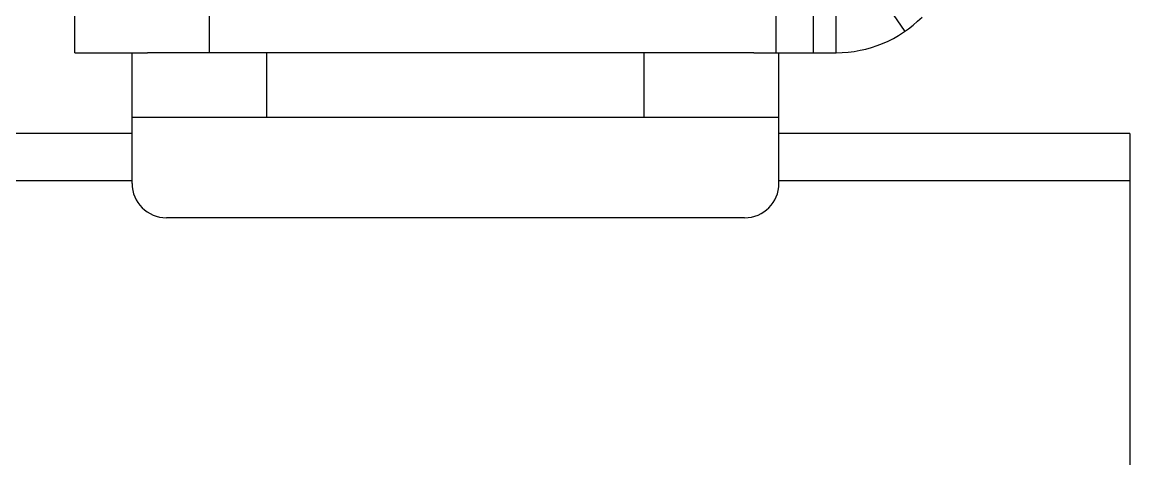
# Model space of a CAD drawing. Header units: inches. Extents: x -1293886 to -986005, y -15154 to 203628.
# Drawn here: x -1239157 to -1238876.9, y 86232.5 to 86342.8 of the extents above; entities that cross this region are included whole.
import ezdxf

# ---------------------------------------------------------------- set-up
doc = ezdxf.new("R2010")
doc.units = ezdxf.units.IN
doc.header["$LTSCALE"] = 100
doc.header["$MEASUREMENT"] = 0
doc.layers.add('W_DIM', color=4, linetype='Continuous')

# ---------------------------------------------------------------- blocks, each defined once
blk = doc.blocks.new('1111')
at = {"layer": 'W_DIM', "color": 7}
for p, q in [((-2278629.31, 1710835.81), (-2278629.31, 1710856.26)), ((-2278595.23, 1710835.81), (-2278595.23, 1710856.26)), ((-2278451.96, 1710835.81), (-2278451.96, 1710856.26)), ((-2278442.48, 1710835.81), (-2278442.48, 1710856.26)), ((-2278436.76, 1710835.81), (-2278436.76, 1710856.26)), ((-2278430.97, 1710858.06), (-2278419.39, 1710841.21)), ((-2278629.31, 1710835.81), (-2278610.9, 1710835.81)), ((-2278614.82, 1710815.37), (-2278614.82, 1710835.81)), ((-2278614.82, 1710802.77), (-2278614.82, 1710835.81)), ((-2278457.6, 1710835.81), (-2278610.9, 1710835.81)), ((-2278580.74, 1710819.46), (-2278580.74, 1710835.81)), ((-2278485.32, 1710819.46), (-2278485.32, 1710835.81)), ((-2278457.6, 1710835.81), (-2278436.76, 1710835.81)), ((-2278451.24, 1710815.37), (-2278451.24, 1710835.81)), ((-2278451.24, 1710802.77), (-2278451.24, 1710835.81)), ((-2278451.24, 1710819.46), (-2278614.82, 1710819.46)), ((-2278614.82, 1710815.37), (-2280926.34, 1710815.37)), ((-2278362.52, 1710815.37), (-2278451.24, 1710815.37)), ((-2278362.52, 1710815.37), (-2278362.52, 1710547.84)), ((-2278614.82, 1710803.44), (-2280926.34, 1710803.44)), ((-2278362.52, 1710803.44), (-2278451.24, 1710803.44)), ((-2278459.92, 1710794.09), (-2278606.15, 1710794.09))]:
    blk.add_line(p, q, dxfattribs=at)
for centre, radius, start, end in [((-2278436.76, 1710866.49), 30.67, 270, 315), ((-2278606.15, 1710802.77), 8.68, 180, 270), ((-2278459.92, 1710802.77), 8.68, 270, 0)]:
    blk.add_arc(centre, radius, start, end, dxfattribs=at)

msp = doc.modelspace()

# ---------------------------------------------------------------- block references
at = {"layer": 'W_DIM'}
msp.add_blockref('1111', (1039485.65, -1624500.72), dxfattribs=at)

doc.saveas('drawing.dxf')
